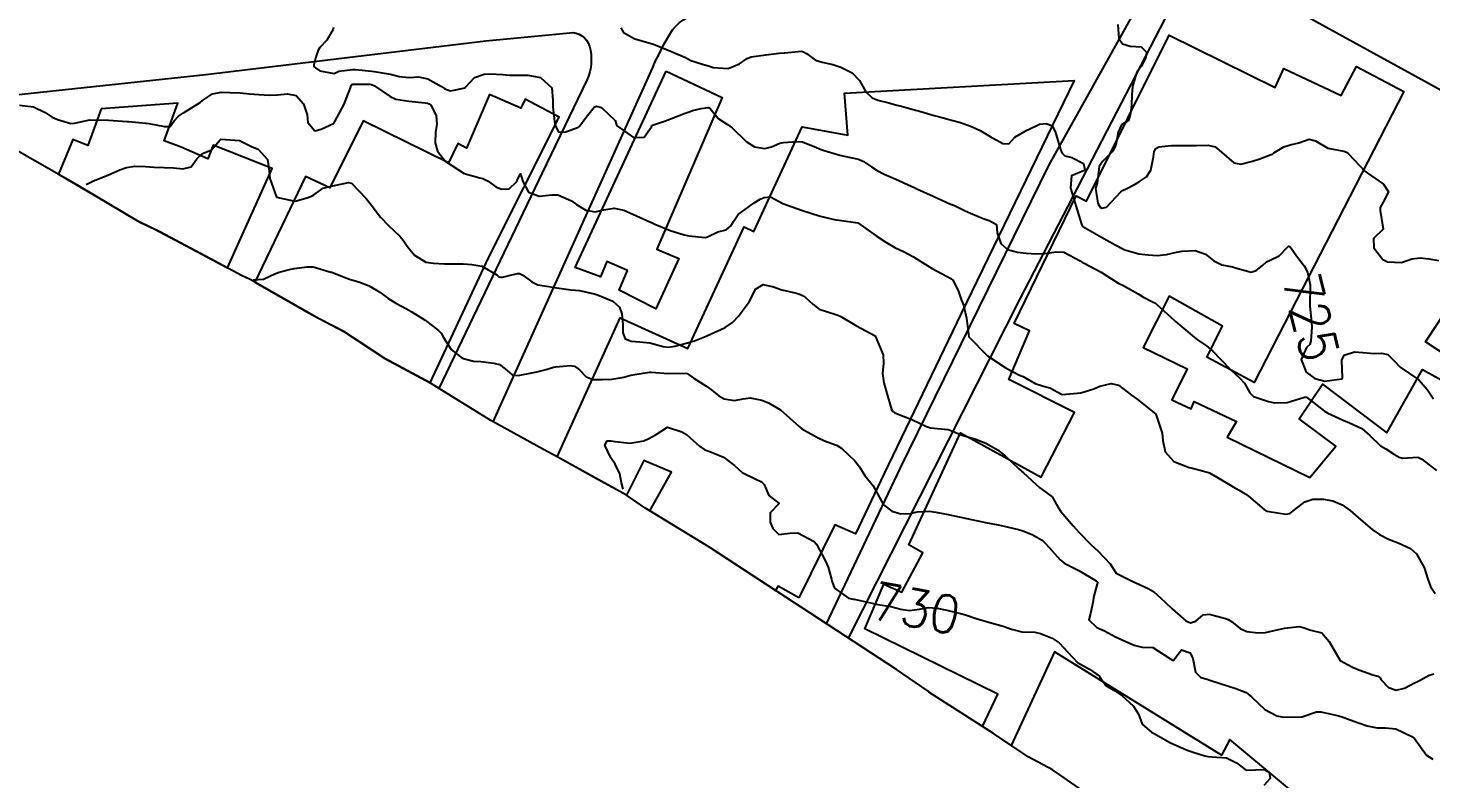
# Model space of a CAD drawing. Header units: metres. Extents: x 298520 to 308411, y 7433745 to 7450750.
# Drawn here: x 306328.1 to 306477.7, y 7435450.4 to 7435530.4 of the extents above; entities that cross this region are included whole.
import ezdxf
from ezdxf.enums import TextEntityAlignment as Align

# ---------------------------------------------------------------- set-up
doc = ezdxf.new("R2010")
doc.units = ezdxf.units.M
doc.header["$LTSCALE"] = 10
for name, color, linetype in [('Area', 45, 'Continuous'), ('Cotas', 45, 'Continuous'), ('Curvas de Nivel 1m', 11, 'Continuous'), ('Curvas de Nivel 5m', 15, 'Continuous'), ('Edificações', 30, 'Continuous'), ('Vias Primárias', 230, 'Continuous')]:
    doc.layers.add(name, color=color, linetype=linetype)
doc.styles.add('Style-STANDARD', font='STANDARD.shx')

msp = doc.modelspace()

# ---------------------------------------------------------------- linework, layer by layer
at = {"layer": 'Area'}
msp.add_polyline3d([(306445.57, 7435445.65, 730.56), (306438.13, 7435450.85, 734.16), (306437.34, 7435451.37, 730.2), (306434.73, 7435452.76, 732.65), (306431.05, 7435455.25, 730.41), (306424.15, 7435459.65, 733.13), (306424.08, 7435459.75, 733.03), (306420.72, 7435462.06, 733.19), (306400.72, 7435475.15, 734.41), (306393.88, 7435479.32, 730.28), (306391.93, 7435480.64, 734.04), (306384.53, 7435484.74, 732.91), (306383.09, 7435485.51, 729.67), (306377.45, 7435488.61, 729.14), (306371.03, 7435492.59, 728.88), (306370.98, 7435492.63, 728.95), (306366.16, 7435495.24, 731.66), (306363.64, 7435496.89, 734.76), (306361.8, 7435498.1, 732.09), (306359.16, 7435499.45, 732.05), (306351.82, 7435503.63, 728.51), (306350.9, 7435504.08, 728.61), (306347.57, 7435505.86, 733.23), (306342.26, 7435508.69, 732.72), (306339.91, 7435509.83, 733.39), (306333.59, 7435513.59, 733.81), (306322.26, 7435520.05, 727.04)], dxfattribs=at)
at = {"layer": 'Curvas de Nivel 1m', "flags": 128}
for points, elevation in [([(306444.32, 7435530.82), (306444.43, 7435529.34), (306444.81, 7435528.77), (306445.61, 7435528.53), (306446.81, 7435528.46), (306447.35, 7435527.86), (306447.3, 7435527.3), (306446.78, 7435526.35), (306446.34, 7435525.75), (306446.18, 7435525.32), (306445.88, 7435524.2), (306445.81, 7435523.32), (306445.78, 7435522.27), (306445.66, 7435521.32), (306445.43, 7435520.6), (306444.71, 7435520.14), (306444.34, 7435519.34), (306444.08, 7435517.95), (306443.77, 7435517.34), (306442.66, 7435516.21), (306442.32, 7435515.7), (306442.27, 7435515.36), (306442.09, 7435513.91), (306441.93, 7435513.37), (306442.18, 7435511.79), (306442.43, 7435511.36), (306442.6, 7435511.25), (306443.09, 7435511.35), (306444.62, 7435512.99), (306444.8, 7435513.14), (306445.19, 7435513.32), (306446.14, 7435513.8), (306446.63, 7435514.08), (306447.36, 7435514.58), (306447.81, 7435515.29), (306448.1, 7435516.72), (306448.19, 7435517.29), (306448.34, 7435517.62), (306448.68, 7435517.8), (306450.03, 7435517.92), (306450.68, 7435517.92), (306452.01, 7435517.92), (306452.68, 7435517.92), (306453.93, 7435517.97), (306454.68, 7435517.77), (306455.37, 7435517.2), (306456.66, 7435516.08), (306457.42, 7435515.94), (306458.66, 7435516.25), (306459.35, 7435516.47), (306460.67, 7435516.96), (306460.79, 7435517.02), (306460.95, 7435517.14), (306462.01, 7435517.8), (306462.69, 7435518), (306463.59, 7435518.21), (306464.7, 7435518.6), (306465.37, 7435518.41), (306466.68, 7435517.65), (306468.41, 7435517.31), (306468.68, 7435517.22), (306468.9, 7435517.04), (306470.65, 7435515.19), (306470.87, 7435515.02), (306472.64, 7435513.81), (306473.17, 7435512.99), (306472.61, 7435511.88), (306472.28, 7435511.33), (306472.28, 7435511), (306472.58, 7435509), (306471.56, 7435508.02), (306471.58, 7435507.01), (306472.54, 7435505.78), (306473.06, 7435505.52), (306474.54, 7435505.47), (306475.64, 7435505.86), (306476.54, 7435505.95), (306477.46, 7435505.85), (306478.54, 7435505.68)], 724), ([(306360.68, 7435530.49), (306360.64, 7435530.34), (306359.99, 7435529.16), (306359.24, 7435528.36), (306359.05, 7435528.1), (306358.78, 7435527.23), (306358.59, 7435526.54), (306358.61, 7435526.36), (306358.77, 7435526.19), (306359.23, 7435525.9), (306360.76, 7435525.61), (306361.25, 7435525.84), (306362.77, 7435526.04), (306363.05, 7435526.03), (306364.77, 7435525.86), (306365.27, 7435525.78), (306366.76, 7435525.52), (306367.71, 7435525.29), (306368.76, 7435525.17), (306369.75, 7435525.24), (306370.75, 7435525.02), (306372.22, 7435524.2), (306372.54, 7435523.99), (306372.74, 7435523.88), (306373.17, 7435523.75), (306374.74, 7435524.08), (306374.78, 7435524.13), (306374.81, 7435524.17), (306375.73, 7435525.19), (306376.76, 7435525.52), (306377.35, 7435525.55), (306378.76, 7435525.49), (306379.44, 7435525.44), (306380.76, 7435525.43), (306381.41, 7435525.44), (306382.76, 7435525.17), (306383.98, 7435524.06), (306384.08, 7435522.71), (306384.08, 7435522.06), (306384.26, 7435520.5), (306384.33, 7435520.05), (306384.69, 7435519.37), (306385.37, 7435519.36), (306386.7, 7435519.85), (306386.83, 7435519.9), (306386.97, 7435520.03), (306387.63, 7435520.93), (306388.49, 7435522), (306388.72, 7435522.13), (306389.25, 7435521.99), (306390.71, 7435520.58), (306390.86, 7435520.13), (306390.98, 7435519.98), (306392.69, 7435518.79), (306393.82, 7435518.8), (306394.6, 7435519.93), (306394.63, 7435520.01), (306394.7, 7435520.09), (306396.08, 7435520.54), (306396.71, 7435520.79), (306398.19, 7435521.36), (306398.72, 7435521.56), (306398.96, 7435521.64), (306399.9, 7435521.87), (306400.62, 7435521.96), (306400.72, 7435521.95), (306400.79, 7435521.93), (306400.86, 7435521.86), (306401.69, 7435520.82), (306402.71, 7435520.18), (306403.21, 7435519.82), (306404.68, 7435518.35), (306405.56, 7435517.8), (306406.67, 7435517.6), (306407.4, 7435517.78), (306408.28, 7435518.17), (306408.68, 7435518.26), (306410.07, 7435518.36), (306410.68, 7435518.31), (306412.19, 7435517.72), (306412.51, 7435517.56), (306412.67, 7435517.49), (306412.99, 7435517.39), (306414.66, 7435516.9), (306415.64, 7435516.7), (306416.66, 7435516.47), (306417.21, 7435516.21), (306418.03, 7435515.65), (306418.65, 7435515.26), (306419.39, 7435514.88), (306420.63, 7435514.33), (306422.29, 7435513.6), (306422.52, 7435513.49), (306422.62, 7435513.44), (306422.89, 7435513.32), (306424.61, 7435512.53), (306426.47, 7435511.68), (306426.6, 7435511.64), (306426.67, 7435511.61), (306426.81, 7435511.55), (306428.03, 7435510.97), (306428.59, 7435510.7), (306429.94, 7435510.16), (306430.59, 7435509.94), (306431.38, 7435509.49), (306431.45, 7435508.61), (306431.82, 7435507.49), (306432.55, 7435506.84), (306433.62, 7435506.54), (306434.54, 7435506.46), (306435.59, 7435506.39), (306436.54, 7435506.4), (306437.73, 7435506.6), (306438.54, 7435506.56), (306440.29, 7435505.63), (306440.53, 7435505.47), (306440.7, 7435505.38), (306442.52, 7435504.43), (306444.24, 7435503.33), (306444.4, 7435503.23), (306444.5, 7435503.18), (306444.77, 7435503.06), (306446.49, 7435502.11), (306446.98, 7435501.8), (306447.92, 7435501.29), (306448.31, 7435501.11), (306448.48, 7435500.99), (306450.36, 7435499.26), (306450.46, 7435499.17), (306451.12, 7435498.59), (306452.44, 7435497.49), (306452.79, 7435497.23), (306453.77, 7435496.56), (306454.42, 7435495.99), (306455.21, 7435495.2), (306456.39, 7435493.97), (306457.29, 7435493.18), (306457.8, 7435492.59), (306458.37, 7435491.58), (306458.77, 7435491.16), (306460.36, 7435490.63), (306461, 7435490.49), (306462.36, 7435490.53), (306464.22, 7435491.09), (306464.36, 7435491.1), (306464.41, 7435491.09), (306466.35, 7435489.62), (306466.69, 7435489.41), (306467.48, 7435489.05), (306468.34, 7435488.66), (306469, 7435488.37), (306470.32, 7435487.75), (306471.17, 7435487.01), (306472.3, 7435485.93), (306472.89, 7435485.59), (306473.81, 7435484.98), (306474.29, 7435484.7), (306474.65, 7435484.61), (306476.29, 7435484.72), (306476.73, 7435484.5), (306478.27, 7435483.3)], 726), ([(306327.22, 7435522.24), (306328.72, 7435522.05), (306329.97, 7435521.44), (306330.71, 7435520.96), (306330.87, 7435520.87), (306331.26, 7435520.69), (306332.7, 7435520.26), (306333.07, 7435520.3), (306334.7, 7435520.65), (306336.7, 7435520.62), (306338.7, 7435520.48), (306338.83, 7435520.47), (306340.7, 7435520.31), (306341.01, 7435520.27), (306342.69, 7435519.96), (306343.29, 7435519.95), (306343.7, 7435520.54), (306344.17, 7435521.07), (306344.71, 7435521.4), (306346.48, 7435522.5), (306346.73, 7435522.72), (306347.78, 7435523.44), (306348.73, 7435523.6), (306349.64, 7435523.57), (306350.73, 7435523.53), (306351.73, 7435523.44), (306352.73, 7435523.35), (306353.87, 7435523.28), (306354.73, 7435523.31), (306355.79, 7435523.45), (306356.73, 7435523.25), (306357.51, 7435522.37), (306357.87, 7435521.21), (306357.95, 7435520.37), (306358.69, 7435519.49), (306359.37, 7435519.68), (306360.7, 7435520.28), (306360.74, 7435520.3), (306360.77, 7435520.34), (306360.85, 7435520.48), (306361.83, 7435522.32), (306362.51, 7435524.08), (306362.57, 7435524.31), (306362.63, 7435524.43), (306362.75, 7435524.46), (306364.57, 7435524.47), (306364.75, 7435524.44), (306365.06, 7435524.29), (306366.73, 7435523.14), (306367.34, 7435522.88), (306368.73, 7435522.64), (306370.48, 7435522.46), (306370.73, 7435522.44), (306370.88, 7435522.38), (306371.08, 7435522.21), (306371.65, 7435521.14), (306371.72, 7435520.2), (306371.58, 7435519.31), (306371.53, 7435518.21), (306371.77, 7435517.31), (306372.65, 7435516.23), (306372.7, 7435516.19), (306374.63, 7435514.93), (306376.31, 7435514.47), (306376.63, 7435514.41), (306377.18, 7435514.14), (306378, 7435513.51), (306378.61, 7435513.27), (306379.41, 7435513.32), (306380.24, 7435514.1), (306380.35, 7435514.38), (306380.63, 7435514.9), (306380.88, 7435514.1), (306381.47, 7435512.94), (306382.61, 7435512.53), (306383.98, 7435512.68), (306384.61, 7435512.68), (306386.08, 7435512.04), (306386.6, 7435511.65), (306387.59, 7435511.02), (306388.59, 7435510.86), (306389.52, 7435511.07), (306390.6, 7435511.25), (306391.66, 7435511.03), (306392.59, 7435510.62), (306394.11, 7435509.93), (306394.58, 7435509.72), (306394.96, 7435509.55), (306396.57, 7435508.85), (306398.06, 7435508.39), (306398.56, 7435508.29), (306400.3, 7435508.12), (306400.56, 7435508.19), (306401.67, 7435508.74), (306402.57, 7435508.95), (306403.05, 7435509.35), (306403.33, 7435509.82), (306403.84, 7435510.57), (306404.6, 7435511.14), (306405, 7435511.41), (306405.54, 7435511.8), (306406.19, 7435512.21), (306406.61, 7435512.4), (306407.27, 7435512.44), (306408.6, 7435511.76), (306410.6, 7435511.05), (306411.58, 7435510.71), (306412.59, 7435510.38), (306414.26, 7435510.02), (306414.59, 7435509.97), (306416.58, 7435509.67), (306418.56, 7435508.29), (306419.59, 7435507.63), (306420.55, 7435507.07), (306421.52, 7435506.58), (306422.54, 7435506.05), (306423.29, 7435505.58), (306424.52, 7435504.81), (306426.05, 7435504.01), (306426.51, 7435503.76), (306426.75, 7435503.55), (306427.33, 7435502.37), (306427.62, 7435501.53), (306427.85, 7435500.91), (306428.18, 7435499.52), (306428.43, 7435497.52), (306430.41, 7435495.5), (306432.39, 7435494.21), (306433.82, 7435493.46), (306434.22, 7435493.29), (306434.38, 7435493.21), (306435.49, 7435492.55), (306436.37, 7435492.29), (306437.06, 7435492.11), (306438.36, 7435491.4), (306440.36, 7435491.58), (306441.74, 7435492), (306442.37, 7435492.26), (306443.59, 7435492.56), (306444.37, 7435492.38), (306445.78, 7435491.32), (306446.36, 7435490.88), (306447.24, 7435490.19), (306448.34, 7435489.28), (306449.05, 7435487.27), (306449.1, 7435486.47), (306449.34, 7435485.27), (306450.28, 7435484.25), (306451.91, 7435483.6), (306452.27, 7435483.52), (306453.49, 7435483.22), (306454.08, 7435483.03), (306454.26, 7435482.93), (306454.92, 7435482.54), (306456.25, 7435481.76), (306456.61, 7435481.55), (306457.24, 7435481.18), (306457.88, 7435480.8), (306458.24, 7435480.54), (306459.89, 7435479.14), (306460.22, 7435478.96), (306460.44, 7435478.91), (306462.22, 7435478.62), (306462.63, 7435478.7), (306463.13, 7435479.11), (306464.23, 7435479.95), (306465.1, 7435480.22), (306466.23, 7435480.24), (306467.23, 7435480.05), (306468.23, 7435479.64), (306469.06, 7435479.03), (306470.21, 7435478.04), (306471.43, 7435477.01), (306472.19, 7435476.46), (306473.17, 7435475.97), (306474.18, 7435475.56), (306475.49, 7435474.96), (306476.16, 7435474.4), (306476.98, 7435472.94), (306477.36, 7435471.71), (306477.63, 7435470.93), (306478.12, 7435470.19)], 727), ([(306334.34, 7435513.78), (306335.1, 7435514.16), (306336.29, 7435514.62), (306336.53, 7435514.72), (306336.62, 7435514.76), (306337.92, 7435515.32), (306338.64, 7435515.58), (306339.5, 7435515.73), (306340.64, 7435515.7), (306341.58, 7435515.62), (306342.64, 7435515.57), (306343.64, 7435515.54), (306344.64, 7435515.45), (306345.51, 7435515.64), (306346.13, 7435516.51), (306346.66, 7435517.04), (306347.67, 7435517.48), (306348.57, 7435518.48), (306348.61, 7435518.54), (306348.67, 7435518.59), (306350.67, 7435518.46), (306352.03, 7435517.8), (306352.66, 7435517.52), (306353.64, 7435516.42), (306353.82, 7435515.23), (306353.89, 7435514.42), (306354.6, 7435512.41), (306356.26, 7435512.05), (306356.6, 7435512), (306357.99, 7435512.37), (306358.42, 7435512.55), (306358.61, 7435512.68), (306359.58, 7435513.38), (306360.62, 7435513.63), (306362.28, 7435513.98), (306362.62, 7435513.92), (306364.18, 7435512.29), (306364.6, 7435511.73), (306365.69, 7435510.28), (306366.57, 7435509.41), (306367.78, 7435508.25), (306368.13, 7435507.83), (306368.54, 7435507.2), (306369.32, 7435506.23), (306370.52, 7435505.49), (306371.35, 7435505.38), (306372.52, 7435505.31), (306373.39, 7435505.31), (306374.52, 7435505.33), (306375.43, 7435505.25), (306376.52, 7435505.08), (306378.1, 7435504.13), (306378.32, 7435503.94), (306378.5, 7435503.89), (306378.72, 7435503.9), (306379.55, 7435504.11), (306380.32, 7435504.29), (306380.51, 7435504.27), (306380.86, 7435504.09), (306381.82, 7435503.4), (306382.49, 7435503.08), (306383.66, 7435502.89), (306384.49, 7435502.76), (306385.99, 7435502.53), (306386.49, 7435502.5), (306386.93, 7435502.46), (306388.48, 7435502.12), (306388.85, 7435502), (306390.48, 7435501.34), (306391.18, 7435500.68), (306391.44, 7435499.97), (306391.55, 7435498.85), (306391.53, 7435497.96), (306391.78, 7435497.32), (306392.42, 7435497.07), (306393.36, 7435497), (306394.42, 7435496.88), (306395.82, 7435496.52), (306396.42, 7435496.44), (306397.07, 7435496.55), (306398.42, 7435496.91), (306399.19, 7435497.11), (306400.43, 7435497.61), (306400.96, 7435497.85), (306401.98, 7435498.3), (306402.44, 7435498.53), (306403.22, 7435499.06), (306403.93, 7435499.82), (306404.15, 7435500.12), (306404.47, 7435500.55), (306405.02, 7435501.26), (306405.29, 7435501.8), (306405.67, 7435502.62), (306406.5, 7435503.11), (306407.6, 7435502.88), (306408.49, 7435502.55), (306410.05, 7435502.18), (306410.49, 7435502.05), (306410.69, 7435501.94), (306411, 7435501.73), (306411.79, 7435501.03), (306412.47, 7435500.47), (306414.24, 7435499.92), (306414.46, 7435499.85), (306414.77, 7435499.69), (306416.45, 7435498.69), (306418.43, 7435497.64), (306419.29, 7435495.63), (306419.31, 7435494.72), (306419.21, 7435493.63), (306419.37, 7435492.63), (306419.65, 7435491.63), (306420.18, 7435489.79), (306420.29, 7435489.62), (306420.34, 7435489.57), (306420.53, 7435489.43), (306422.33, 7435488.73), (306423.92, 7435487.98), (306424.32, 7435487.84), (306426.22, 7435487.64), (306426.31, 7435487.63), (306426.49, 7435487.55), (306427.78, 7435487), (306428.31, 7435486.87), (306429.17, 7435486.64), (306430.3, 7435486.17), (306431.48, 7435485.49), (306432.28, 7435484.84), (306433.74, 7435483.46), (306434.03, 7435483.22), (306434.26, 7435483.03), (306435.98, 7435481.43), (306436.24, 7435481.25), (306437.29, 7435480.47), (306437.91, 7435479.4), (306438.22, 7435478.92), (306439.55, 7435477.39), (306440.19, 7435476.67), (306441.47, 7435475.37), (306442.16, 7435474.71), (306443.48, 7435473.34), (306443.74, 7435472.94), (306444.13, 7435472.34), (306446.04, 7435471.4), (306446.12, 7435471.37), (306446.16, 7435471.35), (306446.22, 7435471.31), (306447.54, 7435470.71), (306448.11, 7435470.39), (306449.37, 7435469.27), (306450.09, 7435468.54), (306451.55, 7435467.25), (306452.07, 7435467.06), (306452.62, 7435467.23), (306453.39, 7435467.92), (306454.08, 7435467.96), (306455.77, 7435467.51), (306456.08, 7435467.4), (306456.41, 7435467.18), (306457.34, 7435466.45), (306458.06, 7435466.14), (306459.22, 7435465.99), (306460.06, 7435466.01), (306460.98, 7435466.22), (306462.07, 7435466.47), (306463.62, 7435466.65), (306464.07, 7435466.57), (306464.88, 7435466.27), (306466.06, 7435465.98), (306466.84, 7435465.06), (306468.02, 7435463.05), (306469.31, 7435462.33), (306470.01, 7435462.04), (306471.5, 7435461.51), (306472.01, 7435461.35), (306472.22, 7435461.22), (306472.37, 7435460.99), (306473.16, 7435460.15), (306473.99, 7435459.89), (306474.86, 7435460.09), (306476, 7435460.69), (306476.18, 7435460.77), (306476.55, 7435460.94), (306477.48, 7435461.46), (306478.01, 7435461.62)], 728), ([(306352.14, 7435503.61), (306353.24, 7435503.68), (306354.5, 7435504.27), (306354.6, 7435504.32), (306354.89, 7435504.41), (306356.16, 7435504.74), (306356.51, 7435504.81), (306357.87, 7435505.01), (306358.51, 7435505), (306360.4, 7435504.44), (306360.5, 7435504.41), (306360.69, 7435504.34), (306362, 7435503.82), (306362.5, 7435503.65), (306363.4, 7435503.39), (306364.49, 7435502.98), (306365.62, 7435502.28), (306366.48, 7435501.66), (306367.35, 7435501.13), (306368.47, 7435500.53), (306368.99, 7435500.23), (306370.45, 7435499.3), (306371.9, 7435498.2), (306372.16, 7435497.92), (306372.43, 7435497.45), (306373.22, 7435496.18), (306374.4, 7435495.25), (306375.62, 7435494.93), (306376.39, 7435494.89), (306377.78, 7435494.74), (306378.39, 7435494.57), (306379.01, 7435494.11), (306379.75, 7435493.48), (306380.38, 7435493.41), (306382.02, 7435493.72), (306382.38, 7435493.8), (306383.35, 7435494.06), (306384.15, 7435494.29), (306384.39, 7435494.33), (306385.96, 7435494.47), (306386.39, 7435494.4), (306386.91, 7435494.02), (306387.64, 7435493.28), (306388.37, 7435492.97), (306389.36, 7435493), (306390.37, 7435493.03), (306391.64, 7435493.22), (306392.38, 7435493.43), (306392.8, 7435493.53), (306394.38, 7435493.75), (306394.56, 7435493.75), (306396.38, 7435493.61), (306398.17, 7435493.67), (306398.38, 7435493.63), (306399.15, 7435493.1), (306400.37, 7435492.32), (306400.65, 7435492.14), (306401.01, 7435491.85), (306401.77, 7435491.25), (306402.35, 7435490.94), (306403.44, 7435490.73), (306404.35, 7435490.92), (306405.12, 7435491.03), (306406.35, 7435490.8), (306407.07, 7435490.5), (306408.34, 7435489.76), (306410.32, 7435487.96), (306410.62, 7435487.74), (306412.3, 7435486.8), (306413.05, 7435486.46), (306414.3, 7435485.98), (306414.84, 7435485.68), (306416.27, 7435484.3), (306416.78, 7435483.66), (306417.35, 7435482.75), (306418.24, 7435481.64), (306419.32, 7435479.63), (306420.21, 7435478.94), (306421.17, 7435478.65), (306422.21, 7435478.71), (306422.92, 7435478.88), (306424.21, 7435478.96), (306424.91, 7435478.86), (306426.21, 7435478.59), (306427.39, 7435478.35), (306428.2, 7435478.18), (306429.89, 7435477.81), (306430.2, 7435477.75), (306431.54, 7435477.49), (306432.19, 7435477.35), (306433.73, 7435477), (306434.19, 7435476.87), (306435.17, 7435476.46), (306436.18, 7435475.89), (306436.43, 7435475.68), (306436.65, 7435475.42), (306438.15, 7435473.75), (306438.66, 7435473.39), (306440.14, 7435472.62), (306441.98, 7435471.51), (306442.12, 7435471.42), (306442.15, 7435471.39), (306442.16, 7435471.36), (306442.12, 7435471.2), (306441.73, 7435469.74), (306441.68, 7435469.36), (306441.4, 7435468.05), (306441.23, 7435467.37), (306442.06, 7435466.57), (306442.89, 7435466.18), (306444.06, 7435465.56), (306444.51, 7435465.33), (306446.04, 7435464.68), (306446.9, 7435464.44), (306448.04, 7435464.42), (306449.85, 7435463.26), (306450.02, 7435463.14), (306450.25, 7435463.03), (306450.39, 7435463.26), (306451.11, 7435464.18), (306452.03, 7435463.84), (306452.3, 7435463.24), (306452.57, 7435461.8), (306453.17, 7435461.22), (306453.82, 7435461.03), (306454, 7435460.98), (306454.33, 7435460.87), (306455.99, 7435460.33), (306456.87, 7435460.06), (306457.99, 7435459.61), (306458.56, 7435459.15), (306459.96, 7435457.82), (306461.27, 7435457.13), (306461.95, 7435457.01), (306463.89, 7435457.02), (306463.95, 7435457.03), (306464, 7435457.04), (306464.14, 7435457.09), (306465.47, 7435457.57), (306465.96, 7435457.57), (306467.88, 7435457.12), (306467.95, 7435457.1), (306468.11, 7435457.05), (306469.48, 7435456.56), (306469.95, 7435456.4), (306470.88, 7435456.07), (306471.94, 7435455.86), (306472.83, 7435455.87), (306473.94, 7435455.75), (306475.66, 7435454.95), (306475.93, 7435454.72), (306477.2, 7435452.94), (306477.9, 7435452.51)], 729)]:
    msp.add_lwpolyline(points, dxfattribs=dict(at, elevation=elevation))
at = {"layer": 'Curvas de Nivel 5m', "flags": 128}
for points, elevation in [([(306391.31, 7435530.46), (306391.6, 7435529.97), (306392.81, 7435529.29), (306393.7, 7435529.06), (306394.81, 7435528.74), (306396.79, 7435527.91), (306398.22, 7435527.32), (306398.78, 7435527), (306400.04, 7435526.61), (306400.78, 7435526.38), (306401.17, 7435526.25), (306402.78, 7435526.13), (306403.97, 7435526.63), (306404.79, 7435527.19), (306405.23, 7435527.36), (306406.79, 7435527.58), (306408.22, 7435527.77), (306408.73, 7435527.82), (306408.79, 7435527.82), (306410.57, 7435527.97), (306410.8, 7435527.91), (306411.11, 7435527.74), (306412.09, 7435527.02), (306412.78, 7435526.8), (306413.93, 7435526.55), (306414.78, 7435526.27), (306415.98, 7435525.68), (306416.76, 7435524.84), (306417.44, 7435523.66), (306418.11, 7435523.02), (306418.73, 7435522.76), (306419.89, 7435522.47), (306420.73, 7435522.24), (306421.23, 7435522.11), (306422.72, 7435521.71), (306423.17, 7435521.59), (306424.72, 7435521.14), (306425.3, 7435520.98), (306426.71, 7435520.6), (306427.54, 7435520.37), (306428.71, 7435519.94), (306429.62, 7435519.51), (306430.69, 7435518.9), (306432.03, 7435518.13), (306432.68, 7435518.1), (306433.34, 7435518.81), (306434.41, 7435519.45), (306434.61, 7435519.55), (306434.7, 7435519.61), (306435.94, 7435520.21), (306436.71, 7435520.28), (306437.32, 7435520.03), (306437.62, 7435519.42), (306438, 7435518.09), (306438.23, 7435517.41), (306438.36, 7435517.1), (306438.67, 7435516.83), (306439.4, 7435516.66), (306440.66, 7435516.01), (306440.78, 7435515.38), (306440.76, 7435515.27), (306440.65, 7435515.21), (306439.35, 7435514.68), (306439.27, 7435513.39), (306439.53, 7435512.47), (306439.86, 7435511.39), (306440.43, 7435509.54), (306440.5, 7435509.38), (306440.58, 7435509.29), (306440.81, 7435509.15), (306442.57, 7435508.17), (306444.03, 7435507.34), (306444.36, 7435507.15), (306444.55, 7435507.05), (306445.06, 7435506.81), (306446.54, 7435506.39), (306447.53, 7435506.28), (306448.54, 7435506.2), (306449.51, 7435506.3), (306450.55, 7435506.54), (306451.15, 7435506.65), (306452.55, 7435506.75), (306453.65, 7435506.33), (306454.54, 7435505.64), (306455.4, 7435505.2), (306456.53, 7435504.98), (306456.84, 7435504.87), (306458.52, 7435504.41), (306459.07, 7435504.61), (306459.73, 7435505.15), (306460.17, 7435505.51), (306460.54, 7435505.69), (306461.5, 7435506.17), (306462.43, 7435507.12), (306462.5, 7435507.18), (306462.55, 7435507.19), (306462.67, 7435507.12), (306463.47, 7435506.03), (306464.18, 7435505.1), (306464.52, 7435504.44), (306464.81, 7435503.09), (306464.8, 7435502.78), (306464.76, 7435501.09), (306464.78, 7435500.79), (306464.97, 7435499.08), (306464.99, 7435498.55), (306464.89, 7435497.09), (306464.78, 7435496.73), (306464.43, 7435496.39), (306463.85, 7435495.1), (306464.39, 7435493.77), (306465.3, 7435493.08), (306466.38, 7435492.8), (306468.18, 7435493.04), (306468.27, 7435493.16), (306468.18, 7435495.04), (306468.42, 7435495.58), (306469.53, 7435495.92), (306470.42, 7435495.87), (306471.66, 7435495.77), (306472.42, 7435495.79), (306473.09, 7435495.66), (306473.76, 7435494.98), (306474.4, 7435494.3), (306476.38, 7435492.95), (306477.33, 7435491.89), (306477.95, 7435490.93)], 725), ([(306391.57, 7435481.3), (306391.4, 7435481.96), (306391.22, 7435482.93), (306390.73, 7435483.97), (306390.27, 7435484.65), (306389.62, 7435485.99), (306389.85, 7435486.44), (306390.3, 7435486.46), (306390.71, 7435486.39), (306392.3, 7435486.2), (306393.78, 7435486.45), (306394.3, 7435486.68), (306395.09, 7435487.13), (306396.31, 7435487.91), (306397.82, 7435487.4), (306398.31, 7435487.12), (306399.7, 7435485.87), (306400.29, 7435485.5), (306400.81, 7435485.32), (306402.28, 7435484.7), (306403.43, 7435483.82), (306404.26, 7435483.07), (306405.64, 7435482.4), (306406.25, 7435482.1), (306406.44, 7435481.98), (306406.61, 7435481.78), (306407.09, 7435480.63), (306408.22, 7435479.76), (306407.23, 7435478.76), (306407.23, 7435477.77), (306407.51, 7435477.09), (306408.18, 7435476.47), (306409.34, 7435476.59), (306410.18, 7435476.64), (306411.92, 7435475.72), (306412.17, 7435475.43), (306413.11, 7435473.71), (306413.41, 7435472.97), (306413.78, 7435471.7), (306413.86, 7435471.43), (306414.11, 7435470.74), (306415.6, 7435469.68), (306416.1, 7435469.58), (306416.21, 7435469.56), (306418.1, 7435469.14), (306418.72, 7435469), (306420.09, 7435468.79), (306421.18, 7435468.52), (306422.08, 7435468.36), (306423.15, 7435468.52), (306424.09, 7435468.69), (306425.04, 7435468.61), (306426.09, 7435468.41), (306427.54, 7435468.06), (306428.08, 7435467.89), (306429.19, 7435467.51), (306430.07, 7435467.25), (306430.4, 7435467.16), (306432.07, 7435466.69), (306432.97, 7435466.38), (306434.06, 7435466.1), (306435.46, 7435466.04), (306436.06, 7435465.92), (306436.41, 7435465.78), (306437.3, 7435465.41), (306438.05, 7435464.92), (306439.46, 7435463.39), (306440.02, 7435462.82), (306441.27, 7435462.11), (306442.01, 7435461.63), (306442.17, 7435461.52), (306442.34, 7435461.35), (306443.01, 7435460.36), (306443.99, 7435459.81), (306444.75, 7435459.32), (306445.97, 7435458.17), (306446.51, 7435457.3), (306446.89, 7435456.25), (306447.93, 7435455.37), (306448.11, 7435455.28), (306449.92, 7435454.27), (306451.63, 7435453.52), (306451.91, 7435453.42), (306452.44, 7435453.23), (306453.57, 7435452.88), (306453.9, 7435452.79), (306454.36, 7435452.75), (306455.9, 7435452.67), (306456.96, 7435452.12), (306457.89, 7435451.4), (306458.07, 7435451.35), (306459.89, 7435451.41), (306460.43, 7435451.13), (306460.56, 7435450.45), (306459.87, 7435449.72)], 730)]:
    msp.add_lwpolyline(points, dxfattribs=dict(at, elevation=elevation))
at = {"layer": 'Edificações'}
for points in [[(306464.09, 7435448.08), (306456.24, 7435454.61), (306455.35, 7435452.94), (306437.54, 7435463.97), (306432.93, 7435453.98), (306431.05, 7435455.25), (306429.88, 7435456), (306431.53, 7435459.46), (306417.33, 7435466.41), (306419.36, 7435471.17), (306421.28, 7435470.32), (306423.52, 7435474.52), (306422.01, 7435475.38), (306427.54, 7435487.29), (306436.15, 7435482.58), (306439.67, 7435489.47), (306432.67, 7435492.98), (306434.88, 7435498.18), (306433.26, 7435498.97), (306439.86, 7435512.55), (306440.95, 7435511.98), (306449.79, 7435529.67), (306461.07, 7435524.1), (306462.02, 7435526.13), (306468.12, 7435523.25), (306469.76, 7435526.35), (306474.81, 7435523.7), (306458.83, 7435492.65), (306453.79, 7435495.37), (306455.48, 7435498.68), (306449.78, 7435501.86), (306446.99, 7435496.39), (306451.7, 7435494.14), (306450.08, 7435490.81), (306452.13, 7435489.85), (306452.43, 7435490.65), (306456.94, 7435488.52), (306455.95, 7435486.84), (306464.77, 7435482.54), (306467.56, 7435485.88), (306463.62, 7435488.79), (306466.12, 7435492.48), (306473, 7435487.29), (306476.8, 7435494.04), (306479.8, 7435492.39)], [(306481.17, 7435494.34), (306477.11, 7435497), (306487.1, 7435512.11)]]:
    msp.add_lwpolyline(points, dxfattribs=at)
for points in [[(306410.3, 7435469.73), (306408.11, 7435470.95), (306407.81, 7435470.51), (306400.72, 7435475.15), (306394.41, 7435478.99), (306396.71, 7435483.1), (306393.77, 7435484.34), (306391.93, 7435480.64), (306390.45, 7435481.46), (306388.42, 7435482.59), (306386.7, 7435483.54), (306384.53, 7435484.74), (306391.24, 7435499.56), (306398.48, 7435496.29), (306404.48, 7435509.25), (306405.5, 7435508.77), (306410.67, 7435519.91), (306415.51, 7435519.02), (306415.15, 7435523.51), (306439.66, 7435524.87), (306427.59, 7435500.01), (306419.4, 7435482.95), (306416.34, 7435476.52), (306414.14, 7435477.5)], [(306396.16, 7435525.86), (306402.11, 7435523.05), (306395.15, 7435506.88), (306397.51, 7435505.9), (306395.07, 7435500.51), (306391.14, 7435502.52), (306392.05, 7435504.59), (306389.84, 7435505.57), (306389.15, 7435503.93), (306386.45, 7435504.94)], [(306335.92, 7435521.83), (306334.5, 7435517.94), (306332.91, 7435518.57), (306331.36, 7435514.86), (306333.98, 7435513.35), (306336.21, 7435512.03), (306338.76, 7435510.51), (306340.05, 7435509.76), (306341.56, 7435509.03), (306346.13, 7435506.63), (306349.4, 7435504.88), (306354.16, 7435515.49), (306347.86, 7435517.95), (306347.3, 7435516.49), (306344.44, 7435517.74), (306342.65, 7435518.41), (306344.11, 7435522.44)]]:
    msp.add_lwpolyline(points, close=True, dxfattribs=at)
at = {"layer": 'Edificações', "elevation": 729.04}
msp.add_lwpolyline([(306352.3, 7435503.35), (306358.42, 7435499.87), (306361.8, 7435498.1), (306366.16, 7435495.24), (306370.98, 7435492.63), (306377.22, 7435505.94), (306384.75, 7435520.95), (306381.13, 7435522.86), (306380.66, 7435521.9), (306377.34, 7435523.38), (306374.87, 7435517.65), (306373.95, 7435518.15), (306372.94, 7435516.09), (306363.85, 7435520.57), (306360.29, 7435513.4), (306357.7, 7435514.61)], close=True, dxfattribs=at)
at = {"layer": 'Vias Primárias'}
for points, elevation in [([(306377.71, 7435488.47), (306386.82, 7435508.65), (306394.72, 7435526.25, -0.026912), (306396.55, 7435529.81, -0.237131), (306399.98, 7435532.04), (306434.29, 7435535.38), (306441.09, 7435536.15, -0.007034), (306444.56, 7435536.49, -0.551932), (306446.79, 7435533.54), (306436.93, 7435515.79), (306421.1, 7435483.57), (306413.23, 7435466.96)], 729.16), ([(306415.58, 7435465.42), (306433.86, 7435501.52), (306449.36, 7435531.44, -0.005458), (306450.83, 7435534.2, -0.341067), (306454.76, 7435535.93), (306462.46, 7435532.77), (306477.42, 7435524.56), (306496.59, 7435514), (306512.17, 7435505.44), (306527.18, 7435497.09, -0.074147), (306531.5, 7435493.77, -0.06161), (306533.76, 7435490.76), (306537.74, 7435484.27, -0.274207), (306537.78, 7435481.34, -0.12046), (306536.14, 7435479.61), (306513.95, 7435462.49), (306499.02, 7435450.46), (306473.72, 7435427.44)], 733.5), ([(306317.45, 7435522.33), (306347.08, 7435525.51), (306376.94, 7435529.08), (306385.87, 7435529.95, -0.36131), (306387.97, 7435528.53, -0.178768), (306387.71, 7435524.9), (306382.95, 7435515.03), (306371.93, 7435492.03)], 727.06)]:
    msp.add_lwpolyline(points, format="xyb", dxfattribs=dict(at, elevation=elevation))

# ---------------------------------------------------------------- texts
at = {"layer": 'Cotas', "style": 'Style-STANDARD'}
for s, rotation, p in [('725', 284.1173, (306464.88, 7435499.63, 725)), ('730', 349.2277, (306422.8, 7435468.6, 730))]:
    msp.add_text(s, height=4, rotation=rotation, dxfattribs=at).set_placement(p, align=Align.MIDDLE_CENTER)

doc.saveas('drawing.dxf')
